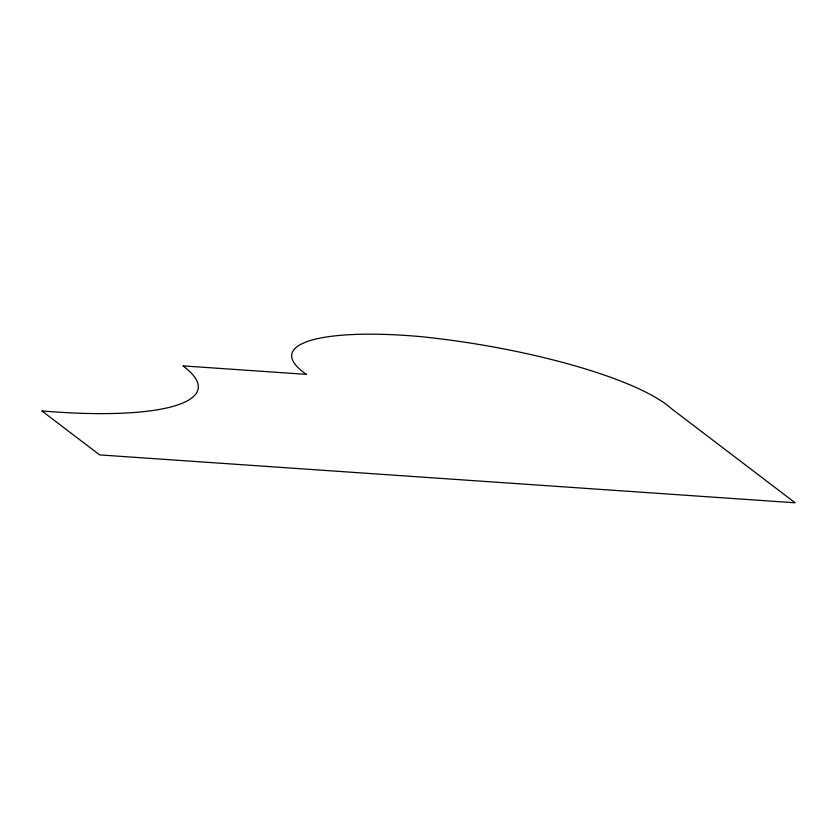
<?xml version="1.0" encoding="UTF-8"?>
<svg xmlns="http://www.w3.org/2000/svg" width="837" height="837" viewBox="0 0 837 837"><rect width="100%" height="100%" fill="white"/><g stroke="black" fill="none" stroke-linecap="round" stroke-linejoin="round"><path stroke-width="1.26" d="M306.468 374.38L182.937 365.874A224.013 50.011 9.3 0 1 41.85 410.915L99.655 454.909L795.15 502.796L671.42 408.634A214.282 47.835 9.3 0 0 420.456 336.6A180.604 40.322 9.3 0 0 306.468 374.38"/></g></svg>
